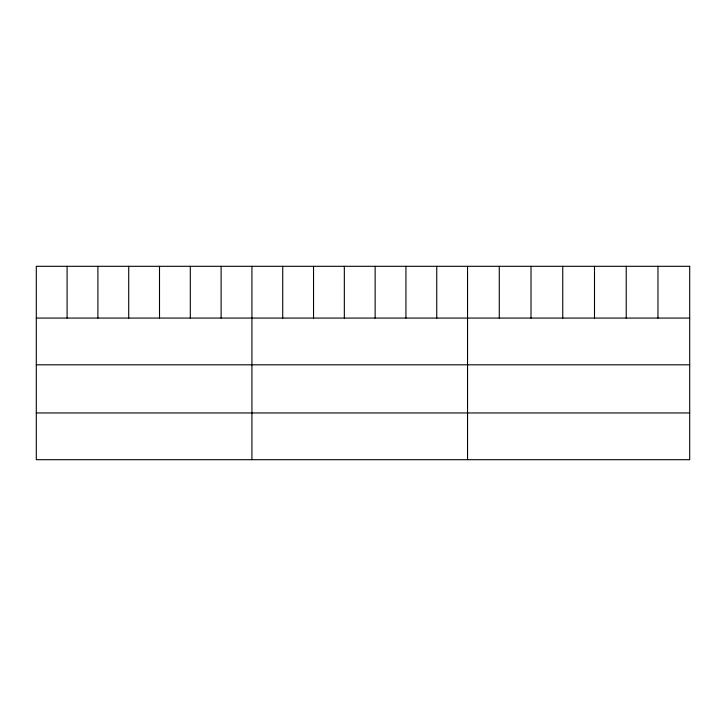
<?xml version="1.0" encoding="UTF-8"?>
<svg xmlns="http://www.w3.org/2000/svg" width="726" height="726" viewBox="0 0 726 726"><rect width="100%" height="100%" fill="white"/><g stroke="black" fill="none" stroke-linecap="round" stroke-linejoin="round"><path stroke-width="1.09" d="M36.3 318.07L689.7 318.07M36.3 364.806L689.7 364.806M36.3 412.958L689.7 412.958M657.965 266.306L657.965 318.07M626.229 266.306L626.229 318.07M594.494 266.306L594.494 318.07M562.75 266.306L562.75 318.07M531.015 266.306L531.015 318.07M499.279 266.306L499.279 318.07M467.544 266.306L467.544 459.694M436.743 266.306L436.743 318.07M405.934 266.306L405.934 318.07M375.133 266.306L375.133 318.07M344.333 266.306L344.333 318.07M313.532 266.306L313.532 318.07M282.723 266.306L282.723 318.07M251.922 266.306L251.922 459.694M221.121 266.306L221.121 318.07M190.312 266.306L190.312 318.07M159.511 266.306L159.511 318.07M128.711 266.306L128.711 318.07M97.91 266.306L97.91 318.07M67.101 266.306L67.101 318.07M689.7 266.306L36.3 266.306L36.3 459.694L689.7 459.694L689.7 266.306"/></g></svg>
